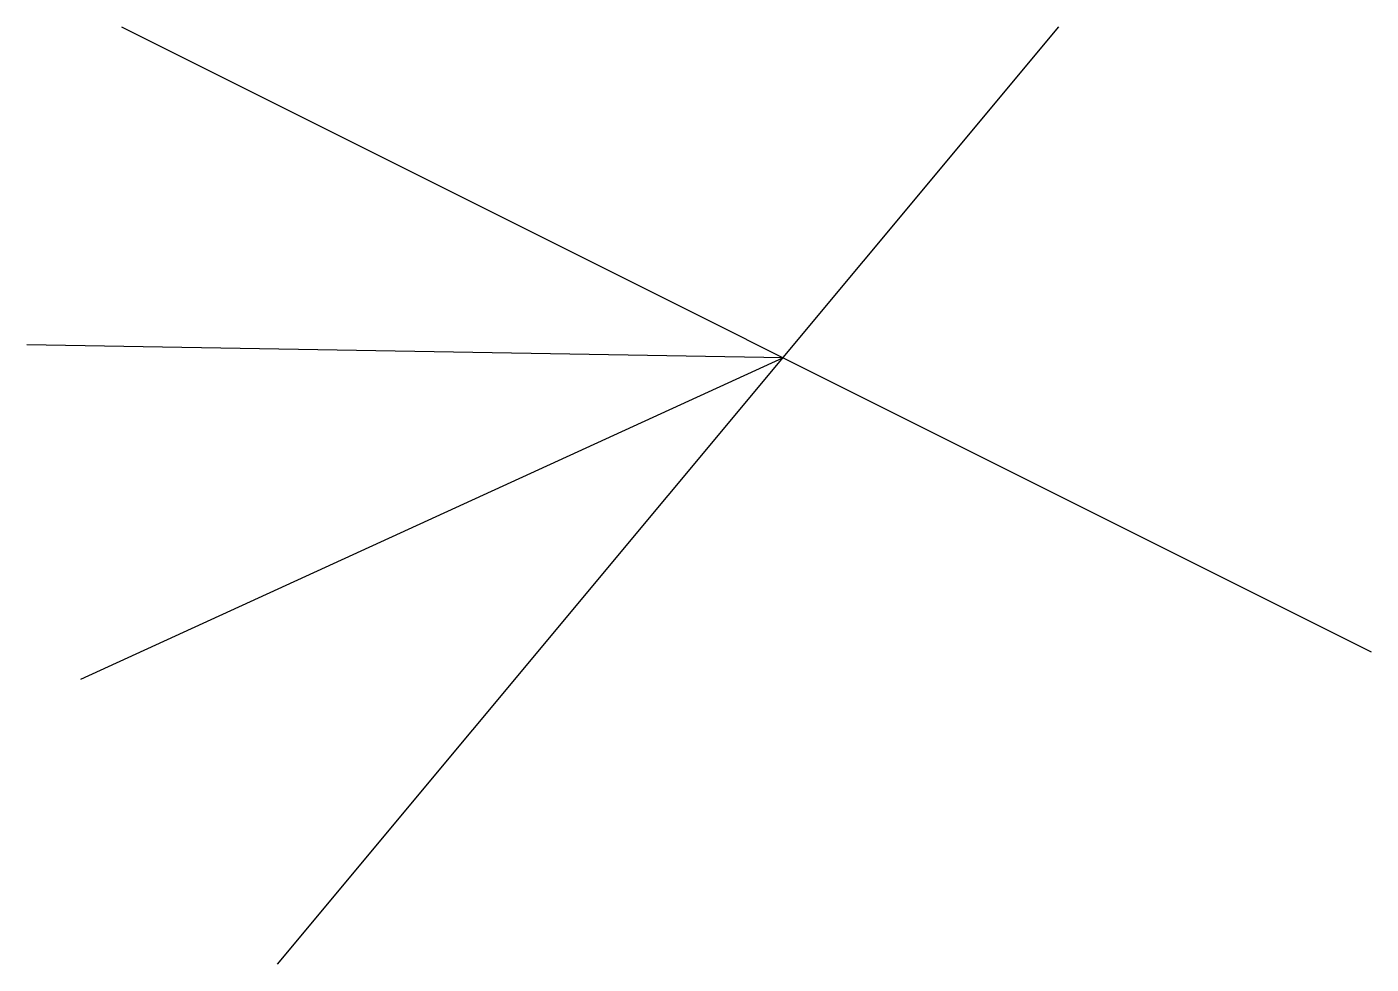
# Model space of a CAD drawing. Units: millimetres at full size, sheet at 1:100. Extents: x -17404 to 8939, y -15735 to 2633.
import ezdxf

# ---------------------------------------------------------------- set-up
doc = ezdxf.new("R2010")
doc.units = ezdxf.units.MM
doc.header["$LTSCALE"] = 100
doc.layers.add('0-0', color=7, linetype='Continuous')

msp = doc.modelspace()

# ---------------------------------------------------------------- linework, layer by layer
at = {"layer": '0-0'}
for p, q in [((-15551, 2632.7), (8938.8, -9612.2)), ((-12489.8, -15734.7), (2816.3, 2632.7)), ((-2585.8, -3849.9), (-17404.2, -3596.8)), ((-2585.8, -3849.9), (-16355.8, -10156.6))]:
    msp.add_line(p, q, dxfattribs=at)

doc.saveas('drawing.dxf')
